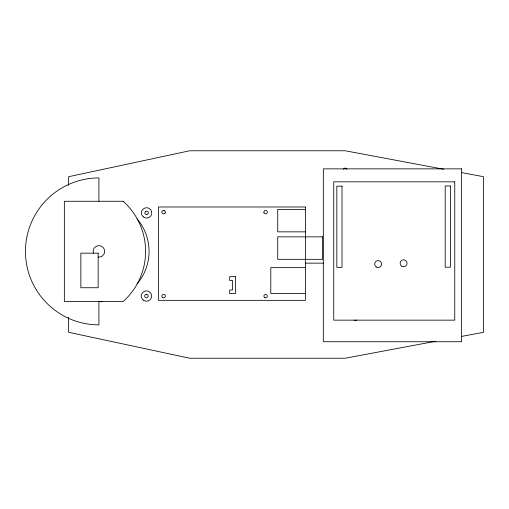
<?xml version="1.0" encoding="UTF-8"?>
<svg xmlns="http://www.w3.org/2000/svg" width="509" height="509" viewBox="0 0 509 509"><rect width="100%" height="100%" fill="white"/><g stroke="black" fill="none" stroke-linecap="round" stroke-linejoin="round"><path stroke-width="0.76" d="M165.19 213.004L164.14 213.812L163.173 213.837A1.731 1.731 0 0 1 162.123 211.305L163.173 210.497L164.14 210.471M435.889 341.234L345.248 358.228L189.653 358.228L68.639 332.294L68.639 317.215M461.669 336.398L483.55 332.294L483.55 176.706L461.669 172.602M305.381 209.377L277.717 209.377L277.717 231.849L305.381 231.849M305.343 263.147L323.565 263.147M305.381 267.651L270.801 267.651L270.801 293.585L305.381 293.585M443.702 169.23L345.248 150.772L189.653 150.772L68.639 176.706L68.639 185.435M98.154 257.045L100.101 257.02A5.733 5.733 0 0 0 99.236 245.675L97.747 245.79A5.733 5.733 0 0 0 93.312 252.585L93.516 253.17M98.924 201.271L98.924 177.927A73.474 73.474 0 0 0 25.45 251.401A73.474 73.474 0 0 0 98.924 324.876L98.924 301.538A50.136 50.136 0 0 0 102.767 301.392M356.605 320.021A1.731 1.731 0 0 1 354.162 320.021M343.575 169.344A1.731 1.731 0 0 1 346.915 169.344M136.991 218.775A50.136 50.136 0 0 1 136.991 284.035M164.063 210.497A1.731 1.731 0 0 1 165.113 213.036M145.326 211.725L145.065 212.094A1.731 1.731 0 0 0 145.447 214.168L145.816 214.423A1.731 1.731 0 0 0 147.884 214.047L148.144 213.678A1.731 1.731 0 0 0 147.763 211.604L147.394 211.35A1.731 1.731 0 0 0 145.326 211.725M146.363 294.336L145.918 294.412A1.731 1.731 0 0 0 144.721 296.143L144.804 296.588A1.731 1.731 0 0 0 146.535 297.784L146.98 297.708A1.731 1.731 0 0 0 148.176 295.977L148.094 295.532A1.731 1.731 0 0 0 146.363 294.336M235.387 276.336L229.699 276.699L229.699 280.497L232.511 280.497L232.511 289.984L229.699 289.984L229.699 293.623L235.387 293.623L235.387 276.336M461.618 168.861L323.317 168.861L323.317 341.736L461.618 341.736L461.618 168.861M454.766 181.84L333.751 181.84L333.751 320.148L454.766 320.148L454.766 181.84M450.376 185.963L445.19 185.963L445.19 267.212L450.376 267.212L450.376 185.963M342.01 186.167L336.824 186.167L336.824 267.422L342.01 267.422L342.01 186.167M123.127 201.271L64.35 201.271L64.35 301.538L123.127 301.538A67.156 67.156 0 0 0 123.127 201.271M305.381 206.985L158.433 206.985L158.433 300.335L305.381 300.335L305.381 206.985M322.668 236.85L277.717 236.85L277.717 259.323L322.668 259.323L322.668 236.85M98.154 253.17L80.861 253.17L80.861 287.744L98.154 287.744L98.154 253.17M263.904 212.406L263.904 211.954A1.731 1.731 0 0 1 266.538 210.707A1.731 1.731 0 0 1 266.557 213.621A1.731 1.731 0 0 1 263.904 212.406M143.163 300.068A5.185 5.185 0 0 0 151.567 296.9A5.185 5.185 0 0 0 144.62 291.205A5.185 5.185 0 0 0 143.163 300.068M143.315 216.898A5.185 5.185 0 0 0 151.72 213.729A5.185 5.185 0 0 0 144.772 208.035A5.185 5.185 0 0 0 143.315 216.898M162.753 297.631A1.731 1.731 0 0 0 165.349 296.136A1.731 1.731 0 0 0 162.753 294.635A1.731 1.731 0 0 0 162.753 297.631M264.75 297.631A1.731 1.731 0 0 0 267.346 296.136A1.731 1.731 0 0 0 264.75 294.635A1.731 1.731 0 0 0 264.75 297.631M401.868 266.245A3.455 3.455 0 0 0 407.06 263.248A3.455 3.455 0 0 0 401.868 260.258A3.455 3.455 0 0 0 401.868 266.245M376.399 267.072A3.455 3.455 0 0 0 381.585 264.076A3.455 3.455 0 0 0 376.399 261.085A3.455 3.455 0 0 0 376.399 267.072"/></g></svg>
